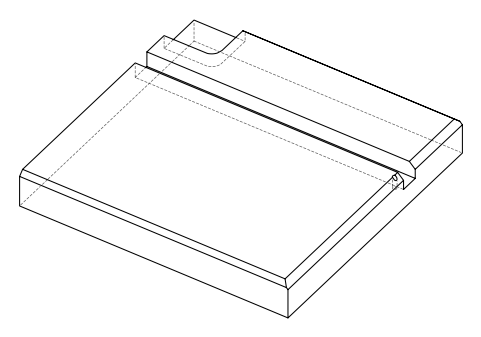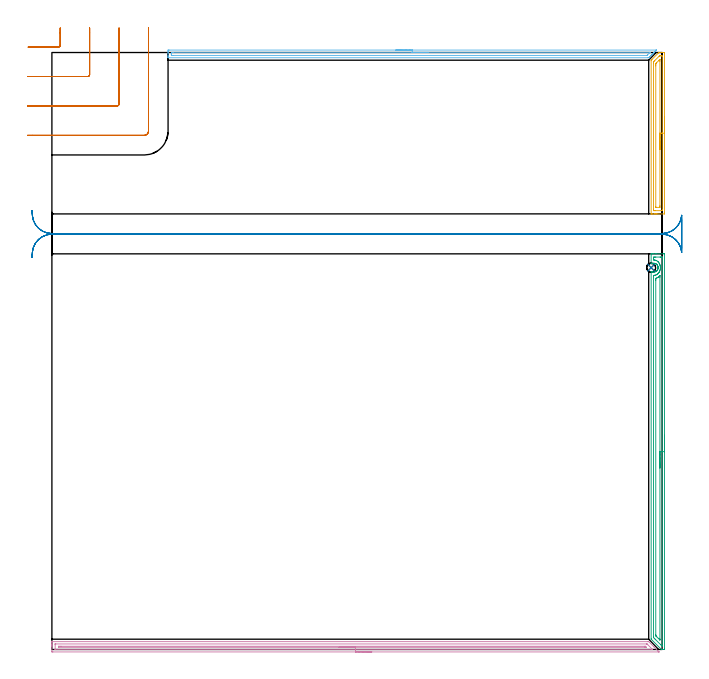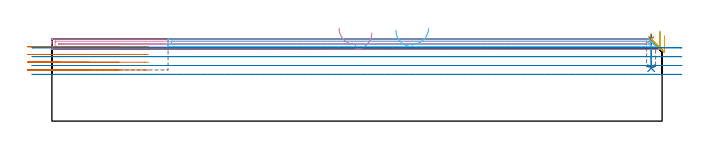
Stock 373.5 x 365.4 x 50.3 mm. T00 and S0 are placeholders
(PLAN: 8 operations, 3 tool changes, 32.5 min)
(1 SPOT_DRILL | STEP1POCKET | NXT0321_9005460120000 | 0.03 min | 0 mm3)
(2 DRILL_BLIND_HOLE_INTO_CENTER | STEP1POCKET | NXT0301_026 | 0.08 min | 404 mm3)
(3 AREA_MILL | FG_CHAMFER_SURFACE | UGT0205_001 | 5.98 min | 8278 mm3)
(4 AREA_MILL_1 | FG_CHAMFER_SURFACE_1 | UGT0205_001 | 9.01 min | 7320 mm3)
(5 AREA_MILL_2 | FG_CHAMFER_SURFACE_2 | UGT0205_001 | 2.57 min | 3461 mm3)
(6 AREA_MILL_3 | FG_CHAMFER_SURFACE_3 | UGT0205_001 | 4.93 min | 3307 mm3)
(7 MILL_CORNER_NOTCH_RECTANGULAR | CORNER_NOTCH_RECTANGULAR | UGT0201_106 | Follow Part, ap 6, ae 75% | 3.08 min | 83807 mm3)
(8 MILL_RECTANGULAR_SLOT | SLOT_RECTANGULAR | UGT0201_106 | Follow Part, ap 6, ae 75% | 6.83 min | 197472 mm3)
(TOOL NXT0321_9005460120000 | NC Spot Drill, 142deg, 12mm, Carbide, Uncoated | D12 PA142 FL30 Z2)
(TOOL NXT0301_026 | Carbide Drill 5.5mm [860.1-0550-017A1-MM 2214] | D5.5 PA140 FL28 Z2)
(TOOL UGT0205_001 | Chamfer Mill 20 x 3 x 45 deg. | D20 FL50 Z2)
(TOOL UGT0201_106 | End Mill 24 mm | D24 FL25 Z2)
(OP 1 SPOT_DRILL)
G17 G21 G94 G90
T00 M6
G54
G17 G0 G90 X366.8 Y233.7 S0 M3
G43 Z60.3 H0
G94 G81 G98 Z50.063 F250. R53.3
G80
M5
M2
(OP 2 DRILL_BLIND_HOLE_INTO_CENTER)
G17 G21 G94 G90
T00 M6
G54
G17 G0 G90 X366.8 Y233.7 S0 M3
G43 Z60.3 H1
G94 G81 G98 Z32.4 F250. R52.3
G80
M5
M2
(OP 3 AREA_MILL)
G17 G21 G94 G90
T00 M6
G54
G17 G0 G90 X375. Y131.1 S1061 M3
G43 Z60.3 H0
Z52.1
G94 G1 Y131.062 Z51.228 F250.
Y130.948 Z50.363
Y130.759 Z49.512
Y130.497 Z48.68
Y130.163 Z47.874
Y129.76 Z47.1
Y129.291 Z46.364
Y128.76 Z45.672
Y128.171 Z45.029
Y127.528 Z44.44
Y126.836 Z43.908
Y126.1 Z43.44
Y125.326 Z43.037
Y124.52 Z42.703
Y123.688 Z42.441
Y122.836 Z42.252
Y121.972 Z42.138
Y121.1 Z42.1
Y0.332
X374.997 Y0.16 Z42.103
X374.991 Y0.002 Z42.105
X374.772 Y0. Z42.324
X374.453 Z42.642
X373.44 Z43.66
X373.121 Y0.009 Z43.978
X373.101 Y0.01 Z43.998
X372.94 Y0.16 Z44.16
X372.931 Y0.169 Z44.169
X367.09 Y6.011 Z50.01
X366.831 Y6.272 Z50.264
X366.804 Y6.305 Z50.289
X366.8 Y6.408 Z50.3
Y231.329
X366.804 Y231.384 Z50.29
X366.813 Y231.386 Z50.281
X366.87 Y231.358 Z50.229
X366.924 Y231.329 Z50.176
X367.133 Y231.218 Z49.967
X367.387 Y231.113 Z49.713
X367.635 Y231.044 Z49.465
X368.074 Y230.972 Z49.026
X368.517 Y230.971 Z48.583
X368.965 Y231.044 Z48.135
X369.4 Y231.192 Z47.7
X369.608 Y231.288 Z47.492
X369.807 Y231.408 Z47.293
X369.996 Y231.544 Z47.104
X370.003 Y231.55 Z47.097
X370.174 Y231.692 Z46.925
X370.259 Y231.775 Z46.84
X370.282 Y231.798 Z46.816
X370.308 Y231.828 Z46.79
X370.437 Y231.977 Z46.662
X370.482 Y232.038 Z46.618
X370.578 Y232.169 Z46.522
X370.702 Y232.372 Z46.398
X370.807 Y232.584 Z46.29
X370.839 Y232.668 Z46.256
X370.893 Y232.801 Z46.206
X370.959 Y233.022 Z46.139
X370.976 Y233.114 Z46.117
X371.005 Y233.247 Z46.091
X371.034 Y233.476 Z46.061
X371.038 Y233.632 Z46.05
X371.041 Y233.694 Z46.048
X371.042 Y233.701
X371.04 Y233.769 Z46.053
Y233.771 Z46.054
X371.036 Y233.858 Z46.057
X371.035 Y233.899 Z46.06
X371.034 Y233.924 Z46.061
X371.033 Y233.935 Z46.062
X371.008 Y234.147 Z46.091
X370.961 Y234.368 Z46.136
X370.935 Y234.453 Z46.161
X370.891 Y234.602 Z46.207
X370.801 Y234.83 Z46.298
X370.69 Y235.048 Z46.409
X370.604 Y235.188 Z46.495
X370.56 Y235.26 Z46.539
X370.495 Y235.345 Z46.604
X370.427 Y235.435 Z46.672
X370.282 Y235.597 Z46.817
X370.059 Y235.792 Z47.04
X369.932 Y235.903 Z47.167
X369.745 Y236.036 Z47.353
X369.682 Y236.072 Z47.416
X369.544 Y236.151 Z47.555
X369.4 Y236.212 Z47.7
X369.321 Y236.238 Z47.779
X368.965 Y236.356 Z48.135
X368.517 Y236.429 Z48.583
X368.074 Y236.428 Z49.026
X367.635 Y236.357 Z49.465
X367.414 Y236.296 Z49.686
X367.261 Y236.238 Z49.839
X367.193 Y236.212 Z49.906
X367.054 Y236.151 Z50.044
X366.965 Y236.103 Z50.132
X366.803 Y236.02 Z50.289
X366.8 Y236.238 Z50.3
Y242.04
X366.802 Y242.191 Z50.288
X366.837 Y242.2 Z50.254
X367.193 Z49.906
X367.596 Z49.503
X368.235 Z48.86
X369.443 Z47.654
X370.012 Z47.082
X374.453 Z42.644
X374.74 Y242.197 Z42.357
X374.992 Y242.19 Z42.105
X374.999 Y241.937 Z42.099
X375. Y121.1 Z42.1
X373.586 Z43.514
X373.585 Y2.392 Z43.515
Y2.372
X373.565 Y2.012 Z43.535
X373.166 Y2.392 Z43.934
X372.677 Y2.875 Z44.423
X369.588 Y5.962 Z47.512
X369.123 Y6.427 Z47.977
X368.698 Y6.855 Z48.402
X368.235 Y7.327 Z48.865
X368.215 Y7.747 Z48.885
Y7.768
Y228.226
X368.235 Y228.962 Z48.865
X368.362 Y228.97 Z48.738
X368.551 Y228.982 Z48.549
X368.731 Y229.003 Z48.369
X369.123 Y229.059 Z47.977
X369.156 Y229.065 Z47.944
X369.286 Y229.098 Z47.814
X369.819 Y229.292 Z47.281
X370.012 Y229.381 Z47.088
X370.398 Y229.602 Z46.702
X370.9 Y229.976 Z46.2
X370.908 Y229.982 Z46.192
X370.916 Y229.99 Z46.184
X371.202 Y230.29 Z45.898
X371.336 Y230.445 Z45.764
X371.657 Y230.883 Z45.443
X371.69 Y230.932 Z45.41
X371.709 Y230.963 Z45.391
X371.788 Y231.106 Z45.312
X372.012 Y231.551 Z45.088
X372.101 Y231.775 Z44.999
X372.245 Y232.209 Z44.855
X372.354 Y232.668 Z44.746
X372.381 Y232.816 Z44.719
X372.42 Y233.116 Z44.68
X372.448 Y233.446 Z44.652
X372.456 Y233.56 Z44.644
X372.458 Y233.633 Z44.642
X372.459 Y233.706 Z44.641
X372.457 Y233.781 Z44.643
X372.437 Y234.122 Z44.663
X372.399 Y234.453 Z44.701
X372.342 Y234.789 Z44.758
X372.272 Y235.096 Z44.828
X372.197 Y235.345 Z44.903
X372.098 Y235.628 Z45.002
X372.017 Y235.833 Z45.083
X371.867 Y236.159 Z45.233
X371.827 Y236.238 Z45.273
X371.813 Y236.263 Z45.287
X371.788 Y236.305 Z45.312
X371.607 Y236.591 Z45.493
X371.458 Y236.797 Z45.642
X371.18 Y237.131 Z45.92
X371.042 Y237.273 Z46.058
X370.9 Y237.397 Z46.2
X370.562 Y237.683 Z46.538
X370.041 Y238.023 Z47.059
X370.012 Y238.038 Z47.088
X369.983 Y238.052 Z47.117
X369.455 Y238.238 Z47.645
X369.123 Y238.333 Z47.977
X368.753 Y238.395 Z48.347
X368.477 Y238.42 Z48.623
X368.235 Y238.438 Z48.865
X368.215 Y238.916 Z48.885
Y238.936
Y239.808
Y239.828
X368.235 Y240.19 Z48.865
X368.736 Y240.198 Z48.364
X369.123 Y240.199 Z47.977
X369.622 Y240.2 Z47.478
X372.287 Z44.813
X372.677 Y240.199 Z44.423
X373.064 Y240.198 Z44.036
X373.565 Y240.19 Z43.535
X373.584 Y239.808 Z43.516
X373.585 Y239.788 Z43.515
X373.586 Y121.1 Z43.514
X372.172 Z44.928
X372.171 Y6.47 Z44.929
X372.169 Y5.962 Z44.931
X372.167 Y5.858 Z44.933
Y5.849
X372.135 Y5.876 Z44.965
X372.04 Y5.962 Z45.06
X371.788 Y6.211 Z45.312
X371.145 Y6.855 Z45.955
X370.252 Y7.747 Z46.848
X370.012 Y7.988 Z47.088
X369.689 Y8.317 Z47.411
X369.65 Y8.36 Z47.45
X369.635 Y8.381 Z47.465
X369.633 Y8.409 Z47.467
X369.63 Y8.511 Z47.47
X369.629 Y8.64 Z47.471
X369.628 Y9.025 Z47.472
X369.629 Y225.912 Z47.471
X369.632 Y226.42 Z47.468
X369.635 Y226.798 Z47.465
X369.65 Y227.153 Z47.45
X370.012 Y227.289 Z47.088
X370.076 Y227.313 Z47.024
X370.517 Y227.513 Z46.583
X370.636 Y227.578 Z46.464
X370.9 Y227.732 Z46.2
X371.179 Y227.925 Z45.921
X371.551 Y228.205 Z45.549
X371.678 Y228.316 Z45.422
X371.788 Y228.42 Z45.312
X372.127 Y228.757 Z44.973
X372.16 Y228.789 Z44.94
X372.165 Y228.751 Z44.935
X372.168 Y228.716 Z44.932
X372.171 Y228.205 Z44.929
X372.172 Y227.82
Y121.1 Z44.928
Y120.228 Z44.966
Y119.363 Z45.08
Y118.512 Z45.269
Y117.68 Z45.531
Y116.874 Z45.865
Y116.1 Z46.268
Y115.364 Z46.737
Y114.672 Z47.268
Y114.029 Z47.857
Y113.44 Z48.501
Y112.908 Z49.193
Y112.44 Z49.928
Y112.037 Z50.702
Y111.703 Z51.508
Y111.441 Z52.34
Y111.252 Z53.192
Y111.138 Z54.057
Y111.1 Z54.928
G0 Z60.3
M5
M2
(OP 4 AREA_MILL_1)
G17 G21 G94 G90
T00 M6
G54
G17 G0 G90 X195.8 Y-1.5 S1061 M3
G43 Z60.3 H0
Z54.
G94 G1 X195.762 Z53.128 F250.
X195.648 Z52.264
X195.459 Z51.412
X195.197 Z50.58
X194.863 Z49.774
X194.46 Z49.
X193.991 Z48.264
X193.46 Z47.572
X192.871 Z46.929
X192.228 Z46.34
X191.536 Z45.808
X190.8 Z45.34
X190.026 Z44.937
X189.22 Z44.603
X188.388 Z44.341
X187.536 Z44.152
X186.672 Z44.038
X185.8 Z44.
X0.606
X0.111 Y-1.494 Z44.003
X0.009 Y-1.491 Z44.005
X0. Y-1.004 Z44.492
Y1.65 Z47.144
Y2.218 Z47.715
Y2.535 Z48.031
Y3.102 Z48.599
Y3.419 Z48.914
Y4.445 Z49.944
X0.007 Y4.782 Z50.273
X0.009 Y4.797 Z50.288
X0.16 Y4.8 Z50.3
X364.746
X365.295 Y4.799 Z50.283
X365.349 Y4.752 Z50.25
X368.452 Y1.65 Z47.146
X371.106 Y-1.004 Z44.492
X371.547 Y-1.446 Z44.053
X371.589 Y-1.49 Z44.009
X371.59 Y-1.497 Z44.003
X371.589 Y-1.5 Z44.
X185.8
Y-0.086 Z45.414
X2.17 Y-0.085 Z45.415
X2.076 Y-0.084 Z45.416
X2.03 Y-0.081 Z45.419
X2.014 Y-0.08 Z45.42
X2.01 Y-0.068 Z45.432
X2.005 Y0.036 Z45.536
X2.001 Y0.268 Z45.768
X2. Y2.922 Z48.422
X2.004 Y3.31 Z48.81
X2.008 Y3.361 Z48.861
X2.012 Y3.38 Z48.88
X2.017 Y3.381 Z48.881
X2.069 Y3.384 Z48.884
X2.176 Y3.385 Z48.885
X2.391 Y3.386 Z48.886
X363.888
X364.102 Y3.384 Z48.884
X364.209 Y3.381 Z48.881
X364.258 Y3.379 Z48.879
X364.364 Y3.277 Z48.777
X364.746 Y2.902 Z48.402
X367.424 Y0.226 Z45.726
X367.619 Y0.027 Z45.527
X367.69 Y-0.048 Z45.452
X367.713 Y-0.074 Z45.426
X367.697 Y-0.079 Z45.421
X367.39 Y-0.086 Z45.414
X185.8
Y1.328 Z46.828
X4.176 Y1.329 Z46.829
X4.068 Y1.33 Z46.83
X4.03 Y1.333 Z46.833
X4.015 Y1.334 Z46.834
X4.01 Y1.36 Z46.86
X4.005 Y1.475 Z46.975
X4.004 Y1.65 Z47.15
X4.008 Y1.817 Z47.317
X4.023 Y1.965 Z47.465
X4.176 Y1.966 Z47.466
X4.745 Y1.97 Z47.47
X5.069 Y1.971 Z47.471
X5.637 Y1.972 Z47.472
X362.961 Y1.971 Z47.471
X363.069 Y1.97 Z47.47
X363.156 Y1.967 Z47.467
X363.209 Y1.965 Z47.465
X363.25 Y1.939 Z47.439
X363.545 Y1.65 Z47.15
X363.854 Y1.343 Z46.843
Y1.333 Z46.833
Y1.332 Z46.832
X363.285 Y1.329 Z46.829
X362.961
X185.8 Y1.328 Z46.828
X184.928 Z46.867
X184.063 Z46.98
X183.212 Z47.169
X182.38 Z47.432
X181.574 Z47.765
X180.8 Z48.168
X180.064 Z48.637
X179.372 Z49.168
X178.729 Z49.757
X178.14 Z50.401
X177.608 Z51.093
X177.14 Z51.828
X176.737 Z52.602
X176.403 Z53.408
X176.141 Z54.24
X175.952 Z55.092
X175.838 Z55.957
X175.8 Z56.828
G0 Z60.3
M5
M2
(OP 5 AREA_MILL_2)
G17 G21 G94 G90
T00 M6
G54
G17 G0 G90 X375. Y326. S1061 M3
G43 Z60.3 H0
Z52.1
G94 G1 Y325.962 Z51.228 F250.
Y325.848 Z50.363
Y325.659 Z49.512
Y325.397 Z48.68
Y325.063 Z47.874
Y324.66 Z47.1
Y324.192 Z46.364
Y323.66 Z45.672
Y323.071 Z45.029
Y322.428 Z44.44
Y321.736 Z43.908
Y321. Z43.44
Y320.226 Z43.037
Y319.42 Z42.703
Y318.588 Z42.441
Y317.737 Z42.252
Y316.872 Z42.138
Y316. Z42.1
Y267.147
X374.996 Y266.801 Z42.101
X374.991 Y266.61 Z42.105
X374.795 Y266.6 Z42.301
X370.9 Z46.194
X370.217 Z46.881
X370.012 Z47.085
X369.328 Z47.769
X369.124 Z47.973
X368.714 Z48.385
X367.634 Z49.465
X367.052 Z50.046
X366.822 Y266.606 Z50.27
X366.803 Y266.61 Z50.289
X366.8 Y266.702 Z50.3
Y360.412
X366.804 Y360.705 Z50.29
X367.347 Y361.247 Z49.752
X371.248 Y365.15 Z45.849
X371.344 Y365.245 Z45.752
X371.493 Y365.39 Z45.605
X371.532 Y365.4 Z45.567
X373.155 Z43.944
X373.565 Z43.531
X373.77 Z43.327
X374.992 Y365.399 Z42.106
X375. Y365.298 Z42.1
Y316.
X373.586 Z43.514
X373.585 Y268.923 Z43.515
Y268.903
X373.565 Y268.61 Z43.535
X372.998 Y268.602 Z44.102
X369.447 Y268.6 Z47.653
X369.124 Y268.601 Z47.976
X368.556 Y268.603 Z48.544
X368.235 Y268.61 Z48.865
X368.216 Y268.923 Z48.884
X368.215 Y268.943 Z48.885
X368.214 Y358.636 Z48.886
X368.216 Y359.524 Z48.884
X368.217 Y359.542 Z48.883
X368.235 Y359.673 Z48.865
X368.601 Y360.046 Z48.499
X368.962 Y360.412 Z48.138
X371.708 Y363.158 Z45.392
X371.788 Y363.236 Z45.312
X371.936 Y363.374 Z45.164
X372.071 Y363.39 Z45.029
X372.356 Y363.398 Z44.744
X372.677 Y363.399 Z44.423
X373.245 Y363.397 Z43.855
X373.565 Y363.39 Z43.535
X373.584 Y363.077 Z43.516
X373.585 Y363.057 Z43.515
X373.586 Y316. Z43.514
X372.172 Z44.928
X372.171 Y271.588 Z44.929
Y271.205
X372.167 Y270.7 Z44.933
X372.165 Y270.614 Z44.935
X371.987 Y270.604 Z45.113
X371.887 Y270.601 Z45.213
X370.012 Z47.088
X369.912 Y270.603 Z47.188
X369.714 Y270.61 Z47.386
X369.635 Y270.62 Z47.465
X369.632 Y270.646 Z47.468
X369.631 Y270.7 Z47.469
X369.629 Y271.083 Z47.471
Y357.242
X369.63 Y357.747 Z47.47
X369.633 Y358.126 Z47.467
X369.642 Y358.636 Z47.458
X369.825 Y358.823 Z47.275
X370.012 Y359.012 Z47.088
X371.6 Y360.6 Z45.5
X371.788 Y360.786 Z45.312
X372.05 Y361.039 Z45.05
X372.165 Y361.128 Z44.935
X372.169 Y361.017 Z44.931
X372.171 Y360.918 Z44.929
Y360.412
X372.172 Y360.029 Z44.928
Y316.
Y315.128 Z44.966
Y314.264 Z45.08
Y313.412 Z45.269
Y312.58 Z45.531
Y311.774 Z45.865
Y311. Z46.268
Y310.264 Z46.737
Y309.572 Z47.268
Y308.929 Z47.857
Y308.34 Z48.501
Y307.808 Z49.193
Y307.34 Z49.928
Y306.937 Z50.702
Y306.603 Z51.508
Y306.341 Z52.34
Y306.152 Z53.192
Y306.038 Z54.057
Y306. Z54.928
G0 Z60.3
M5
M2
(OP 6 AREA_MILL_3)
G17 G21 G94 G90
T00 M6
G54
G17 G0 G90 X210.55 Y366.9 S1061 M3
G43 Z60.3 H0
Z55.6
G94 G1 X210.588 Z54.728 F250.
X210.702 Z53.864
X210.891 Z53.012
X211.153 Z52.18
X211.487 Z51.374
X211.89 Z50.6
X212.358 Z49.864
X212.89 Z49.172
X213.479 Z48.529
X214.122 Z47.94
X214.814 Z47.408
X215.55 Z46.94
X216.324 Z46.537
X217.13 Z46.203
X217.962 Z45.941
X218.814 Z45.752
X219.678 Z45.638
X220.55 Z45.6
X369.757
X369.971 Y366.894 Z45.604
X369.981 Y366.892 Z45.605
X369.971 Y366.87 Z45.628
X369.592 Y366.492 Z46.008
X369.431 Y366.33 Z46.167
X369.375 Y366.275 Z46.224
X369.19 Y366.089 Z46.41
X369.135 Y366.033 Z46.463
X369.077 Y365.977 Z46.522
X368.895 Y365.794 Z46.705
X368.838 Y365.737 Z46.76
X368.779 Y365.679 Z46.82
X368.599 Y365.499 Z47.
X368.542 Y365.44 Z47.057
X368.481 Y365.381 Z47.118
X368.304 Y365.203 Z47.296
X368.245 Y365.143 Z47.353
X368.183 Y365.083 Z47.416
X368.008 Y364.908 Z47.591
X367.948 Y364.847 Z47.65
X367.885 Y364.785 Z47.714
X367.713 Y364.613 Z47.886
X367.652 Y364.55 Z47.947
X367.587 Y364.487 Z48.012
X367.418 Y364.317 Z48.182
X367.355 Y364.253 Z48.243
X367.289 Y364.189 Z48.31
X367.122 Y364.022 Z48.477
X367.058 Y363.957 Z48.54
X366.991 Y363.891 Z48.608
X366.827 Y363.727 Z48.772
X366.762 Y363.66 Z48.836
X366.078 Y362.978 Z49.522
X365.872 Y362.77 Z49.726
X365.405 Y362.305 Z50.193
X365.303 Y362.206 Z50.291
X364.906 Y362.2 Z50.3
X71.278
X71.11 Y362.203 Z50.288
X71.107 Y362.248 Z50.244
X71.1 Y362.654 Z49.846
Y362.951 Z49.548
Y363.66 Z48.835
Y364.904 Z47.593
Y365.44 Z47.055
Y366.062 Z46.433
X71.102 Y366.33 Z46.166
X71.108 Y366.891 Z45.605
X71.159 Y366.893 Z45.603
X71.725 Y366.9 Z45.6
X220.55
Y365.486 Z47.014
X365.846 Y365.485 Z47.015
X365.938 Y365.483 Z47.017
X366.106 Y365.479 Z47.021
X366.079 Y365.44 Z47.06
X365.943 Y365.297 Z47.203
X365.8 Y365.15 Z47.35
X364.607 Y363.958 Z48.542
X364.305 Y363.66 Z48.84
X364.271 Y363.632 Z48.868
X364.254 Y363.621 Z48.879
X364.196 Y363.618 Z48.882
X364.104 Y363.615 Z48.885
X74.406 Y363.614 Z48.886
X73.556 Y363.617 Z48.883
X73.513 Y363.62 Z48.88
X73.11 Y363.66 Z48.84
X73.103 Y364.068 Z48.432
X73.102 Y364.55 Z47.95
X73.103 Y364.958 Z47.542
X73.11 Y365.44 Z47.06
X73.472 Y365.48 Z47.02
X73.513 Y365.482 Z47.018
X74.361 Y365.486 Z47.014
X74.406
X220.55
X221.422 Z47.052
X222.286 Z47.166
X223.138 Z47.355
X223.97 Z47.617
X224.776 Z47.951
X225.55 Z48.354
X226.286 Z48.823
X226.978 Z49.354
X227.621 Z49.943
X228.21 Z50.586
X228.742 Z51.278
X229.21 Z52.014
X229.613 Z52.788
X229.947 Z53.594
X230.209 Z54.426
X230.398 Z55.278
X230.512 Z56.143
X230.55 Z57.014
G0 Z60.3
M5
M2
(OP 7 MILL_CORNER_NOTCH_RECTANGULAR)
G17 G21 G94 G90
T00 M6
G54
G17 G0 G90 X-14.537 Y368.7 S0 M3
G43 Z60.315 H0
Z45.561
G94 G1 X-11.537 F250.
X3.906 F500.
G3 X5.1 Y369.894 R1.2
G1 Y377.4
Y380.4 F250.
G0 Z60.315
X-15. Y350.7
Z45.561
G1 X-12.
X21.905 F500.
G3 X23.1 Y351.895 R1.2
G1 Y377.4
Y380.4 F250.
G0 Z60.315
X-15. Y332.7
Z45.561
G1 X-12.
X39.905 F500.
G3 X41.1 Y333.895 R1.2
G1 Y377.4
Y380.4 F250.
G0 Z60.315
X-15. Y314.7
Z45.561
G1 X-12.
X56.5 F500.
G3 X59.1 Y317.3 R2.6
G1 Y377.4
Y380.4 F250.
G0 Z60.315
X-14.537 Y368.7
Z40.807
G1 X-11.537
X3.906 F500.
G3 X5.1 Y369.894 R1.2
G1 Y377.4
Y380.4 F250.
G0 Z60.315
X-15. Y350.7
Z40.807
G1 X-12.
X21.905 F500.
G3 X23.1 Y351.895 R1.2
G1 Y377.4
Y380.4 F250.
G0 Z60.315
X-15. Y332.7
Z40.807
G1 X-12.
X39.905 F500.
G3 X41.1 Y333.895 R1.2
G1 Y377.4
Y380.4 F250.
G0 Z60.315
X-15. Y314.7
Z40.807
G1 X-12.
X56.5 F500.
G3 X59.1 Y317.3 R2.6
G1 Y377.4
Y380.4 F250.
G0 Z60.315
X-14.537 Y368.7
Z36.054
G1 X-11.537
X3.906 F500.
G3 X5.1 Y369.894 R1.2
G1 Y377.4
Y380.4 F250.
G0 Z60.315
X-15. Y350.7
Z36.054
G1 X-12.
X21.905 F500.
G3 X23.1 Y351.895 R1.2
G1 Y377.4
Y380.4 F250.
G0 Z60.315
X-15. Y332.7
Z36.054
G1 X-12.
X39.905 F500.
G3 X41.1 Y333.895 R1.2
G1 Y377.4
Y380.4 F250.
G0 Z60.315
X-15. Y314.7
Z36.054
G1 X-12.
X56.5 F500.
G3 X59.1 Y317.3 R2.6
G1 Y377.4
Y380.4 F250.
G0 Z60.315
X-14.537 Y368.7
Z31.3
G1 X-11.537
X3.906 F500.
G3 X5.1 Y369.894 R1.2
G1 Y377.4
Y380.4 F250.
G0 Z60.315
X-15. Y350.7
Z31.3
G1 X-12.
X21.905 F500.
G3 X23.1 Y351.895 R1.2
G1 Y377.4
Y380.4 F250.
G0 Z60.315
X-15. Y332.7
Z31.3
G1 X-12.
X39.905 F500.
G3 X41.1 Y333.895 R1.2
G1 Y377.4
Y380.4 F250.
G0 Z60.315
X-15. Y314.7
Z31.3
G1 X-12.
X56.5 F500.
G3 X59.1 Y317.3 R2.6
G1 Y377.4
Y380.4 F250.
G0 Z60.315
M5
M2
(OP 8 MILL_RECTANGULAR_SLOT)
G17 G21 G94 G90
T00 M6
G54
G17 G0 G90 X-12.182 Y240.055 S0 M3
G43 Z60.315 H0
Z44.886
G94 G1 X-11.97 Y243.048 F250.
G2 X0. Y254.2 R12. F500.
G1 X373.5
G2 X385.312 Y244.316 R12.
G1 X385.342 Y244.311
G3 X385.5 Y246.254 R12.
G1 Y262.578
G3 X385.344 Y264.504 R12.
G1 X385.315 Y264.5
G2 X373.5 Y254.6 R12.
G1 X0.
G2 X-11.97 Y265.752 R12.
G1 X-12.182 Y268.745 F250.
G0 Y240.055 Z39.457
G1 X-11.97 Y243.048
G2 X0. Y254.2 R12. F500.
G1 X373.5
G2 X385.47 Y243.048 R12.
G1 X385.5
Y265.752
X385.47
G2 X373.5 Y254.6 R12.
G1 X0.
G2 X-11.97 Y265.752 R12.
G1 X-12.182 Y268.745 F250.
G0 Y240.055 Z34.029
G1 X-11.97 Y243.048
G2 X0. Y254.2 R12. F500.
G1 X373.5
G2 X385.47 Y243.048 R12.
G1 X385.5
Y265.752
X385.47
G2 X373.5 Y254.6 R12.
G1 X0.
G2 X-11.97 Y265.752 R12.
G1 X-12.182 Y268.745 F250.
G0 Y240.055 Z28.6
G1 X-11.97 Y243.048
G2 X0. Y254.2 R12. F500.
G1 X373.5
G2 X385.47 Y243.048 R12.
G1 X385.5
Y265.752
X385.47
G2 X373.5 Y254.6 R12.
G1 X0.
G2 X-11.97 Y265.752 R12.
G1 X-12.182 Y268.745 F250.
G0 Z60.315
M5
M2
